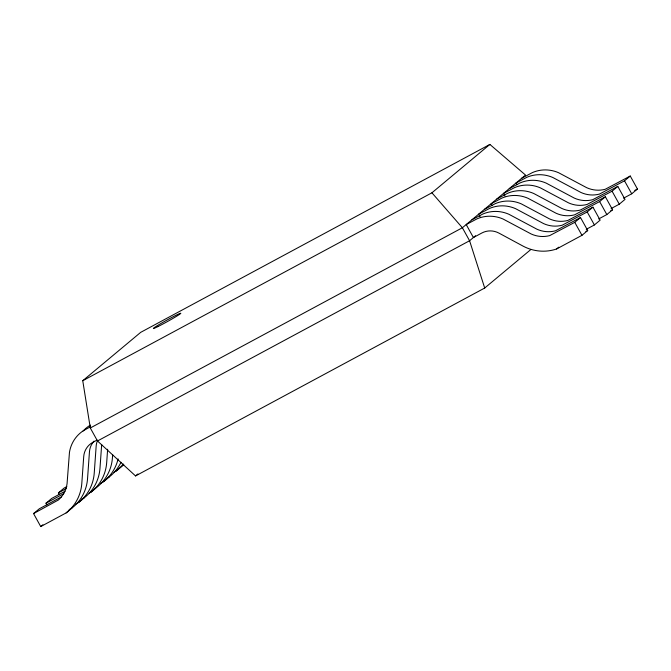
<?xml version="1.0" encoding="UTF-8"?>
<svg xmlns="http://www.w3.org/2000/svg" width="671" height="671" viewBox="0 0 671 671"><rect width="100%" height="100%" fill="white"/><g stroke="black" fill="none" stroke-linecap="round" stroke-linejoin="round"><path stroke-width="1.01" d="M101.673 444.529L99.987 468.199A42.961 41.577 50.2 0 1 84.294 497.748L78.557 502.537L75.84 504.005M107.637 449.226L106.689 462.604A42.961 41.577 50.2 0 1 90.988 492.162L89.176 493.135M112.644 454.728L112.426 457.815A42.961 41.577 50.2 0 1 96.733 487.372L90.988 492.162M90.3 427.989L82.751 380.709L140.709 332.338L489.88 144.424L525.519 175.056L462.378 227.754L90.3 427.989L97.496 440.973L135.534 475.932L484.705 288.027L530.761 249.595M93.999 441.141A18.503 17.907 50.2 0 0 89.453 451.818L87.557 478.574A42.961 41.577 50.2 0 1 71.856 508.132L66.119 512.921L40.746 526.576L33.55 513.583L39.287 508.794L61.64 496.766M46.945 504.936L45.989 503.208L51.726 498.419L65.137 491.197M59.383 494.561L58.427 492.824L64.164 488.035L66.848 486.592M82.751 380.709L431.923 192.803L489.88 144.424M40.746 526.576L42.902 524.772M100.709 483.246L103.426 481.778L109.163 476.989A42.961 41.577 50.2 0 0 120.998 462.252M114.053 472.376L121.602 466.613A42.961 41.577 50.2 0 0 123.799 464.785M135.534 475.932L137.916 473.944M475.554 235.747L469.583 240.738L97.496 440.973M574.762 222.336L580.507 217.547L587.704 230.53L581.967 235.32L556.595 248.975A42.961 41.577 50.2 0 1 522.877 246.014L498.998 233.131A18.503 17.907 50.2 0 0 481.862 232.996L473.407 237.542L466.211 224.559L477.047 218.838A33.374 32.309 50.2 0 1 503.133 219.048L531.164 233.978A28.081 27.184 50.2 0 0 549.7 235.605L574.762 222.336L581.967 235.32M480.084 216.775L478.641 214.183L489.478 208.463A33.374 32.309 50.2 0 1 515.571 208.664L543.602 223.602A28.081 27.184 50.2 0 0 562.139 225.23L587.2 211.952L592.946 207.163L600.142 220.147L594.397 224.944L586.244 229.331M492.044 205.536L491.08 203.799L501.916 198.079A33.374 32.309 50.2 0 1 528.002 198.289L556.041 213.219A28.081 27.184 50.2 0 0 574.569 214.846L599.639 201.577L605.376 196.788L612.573 209.771L606.836 214.561L598.683 218.947M504.961 196.016L503.518 193.424L514.355 187.704A33.374 32.309 50.2 0 1 540.44 187.905L568.48 202.843A28.081 27.184 50.2 0 0 587.008 204.47L612.078 191.193L617.815 186.404L625.011 199.388L619.274 204.185L611.122 208.572M516.913 184.768L515.957 183.04L526.794 177.32A33.374 32.309 50.2 0 1 552.879 177.521L580.91 192.46A28.081 27.184 50.2 0 0 599.446 194.087L624.508 180.818L630.254 176.028L637.45 189.012L631.713 193.802L623.552 198.188M556.595 248.975L558.75 247.18M90.468 425.095L89.126 425.9A33.374 32.309 50.2 0 0 83.087 431.034M521.694 178.251L532.531 172.531A33.374 32.309 50.2 0 1 558.616 172.732L586.655 187.67A28.081 27.184 50.2 0 0 605.183 189.297L630.254 176.028M509.255 188.626L520.092 182.915A33.374 32.309 50.2 0 1 546.186 183.116L574.217 198.054A28.081 27.184 50.2 0 0 592.745 199.681L617.815 186.404M496.825 199.01L507.662 193.29A33.374 32.309 50.2 0 1 533.747 193.491L561.778 208.429A28.081 27.184 50.2 0 0 580.314 210.057L605.376 196.788M484.387 209.386L495.223 203.674A33.374 32.309 50.2 0 1 521.308 203.875L549.339 218.813A28.081 27.184 50.2 0 0 567.876 220.44L592.946 207.163M471.948 219.769L482.785 214.049A33.374 32.309 50.2 0 1 508.87 214.25L536.909 229.188A28.081 27.184 50.2 0 0 555.437 230.816L580.507 217.547M90.635 426.672L83.38 430.69A33.374 32.309 50.2 0 0 69.457 452.422L67.058 483.741A28.081 27.184 50.2 0 1 58.427 499.979L33.55 513.583M97.094 440.059L92.866 442.332A18.503 17.907 50.2 0 0 83.716 456.607L81.812 483.363A42.961 41.577 50.2 0 1 66.119 512.921M58.427 492.824L66.471 488.496M45.989 503.208L63.871 493.588M634.732 190.472L637.45 189.012M107.352 477.962L109.163 476.989M610.761 210.744L612.573 209.771M81.577 499.216L84.294 497.748M69.138 509.591L71.856 508.132M585.892 231.503L587.704 230.53M431.923 192.803L462.378 227.754L469.583 240.738L484.705 288.027M624.508 180.818L631.713 193.802M612.078 191.193L619.274 204.185M599.639 201.577L606.836 214.561M587.2 211.952L594.397 224.944M78.557 502.537A42.961 41.577 50.2 0 0 94.25 472.988L96.154 446.232A18.503 17.907 50.2 0 1 97.53 440.486M123.229 463.997A42.961 41.577 50.2 0 1 115.865 471.403M118.104 458.897A42.961 41.577 50.2 0 1 103.426 481.778M157.836 326.626A15.659 0.763 -29 0 0 180.491 313.651A15.659 0.763 -29 0 0 163.07 322.256A15.659 0.763 -29 0 0 157.836 326.626"/></g></svg>
